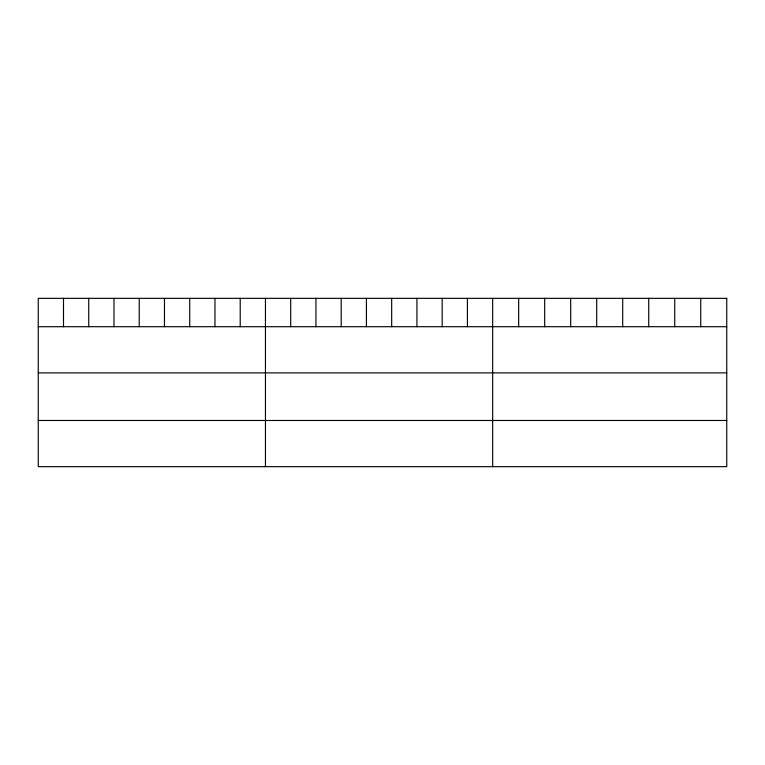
<?xml version="1.0" encoding="UTF-8"?>
<svg xmlns="http://www.w3.org/2000/svg" width="765" height="765" viewBox="0 0 765 765"><rect width="100%" height="100%" fill="white"/><g stroke="black" fill="none" stroke-linecap="round" stroke-linejoin="round"><path stroke-width="1.15" d="M38.25 326.712L726.75 326.712M38.25 372.89L726.75 372.89M38.25 420.473L726.75 420.473M700.74 298.34L700.74 326.712M674.73 298.34L674.73 326.712M648.72 298.34L648.72 326.712M622.71 298.34L622.71 326.712M596.7 298.34L596.7 326.712M570.69 298.34L570.69 326.712M544.68 298.34L544.68 326.712M518.67 298.34L518.67 326.712M492.66 298.34L492.66 466.66M467.415 298.34L467.415 326.712M442.17 298.34L442.17 326.712M416.925 298.34L416.925 326.712M391.68 298.34L391.68 326.712M366.435 298.34L366.435 326.712M341.19 298.34L341.19 326.712M315.945 298.34L315.945 326.712M290.7 298.34L290.7 326.712M265.455 298.34L265.455 466.66M240.21 298.34L240.21 326.712M214.965 298.34L214.965 326.712M189.72 298.34L189.72 326.712M164.475 298.34L164.475 326.712M139.23 298.34L139.23 326.712M113.985 298.34L113.985 326.712M88.74 298.34L88.74 326.712M63.495 298.34L63.495 326.712M726.75 298.34L38.25 298.34L38.25 466.66L726.75 466.66L726.75 298.34"/></g></svg>
